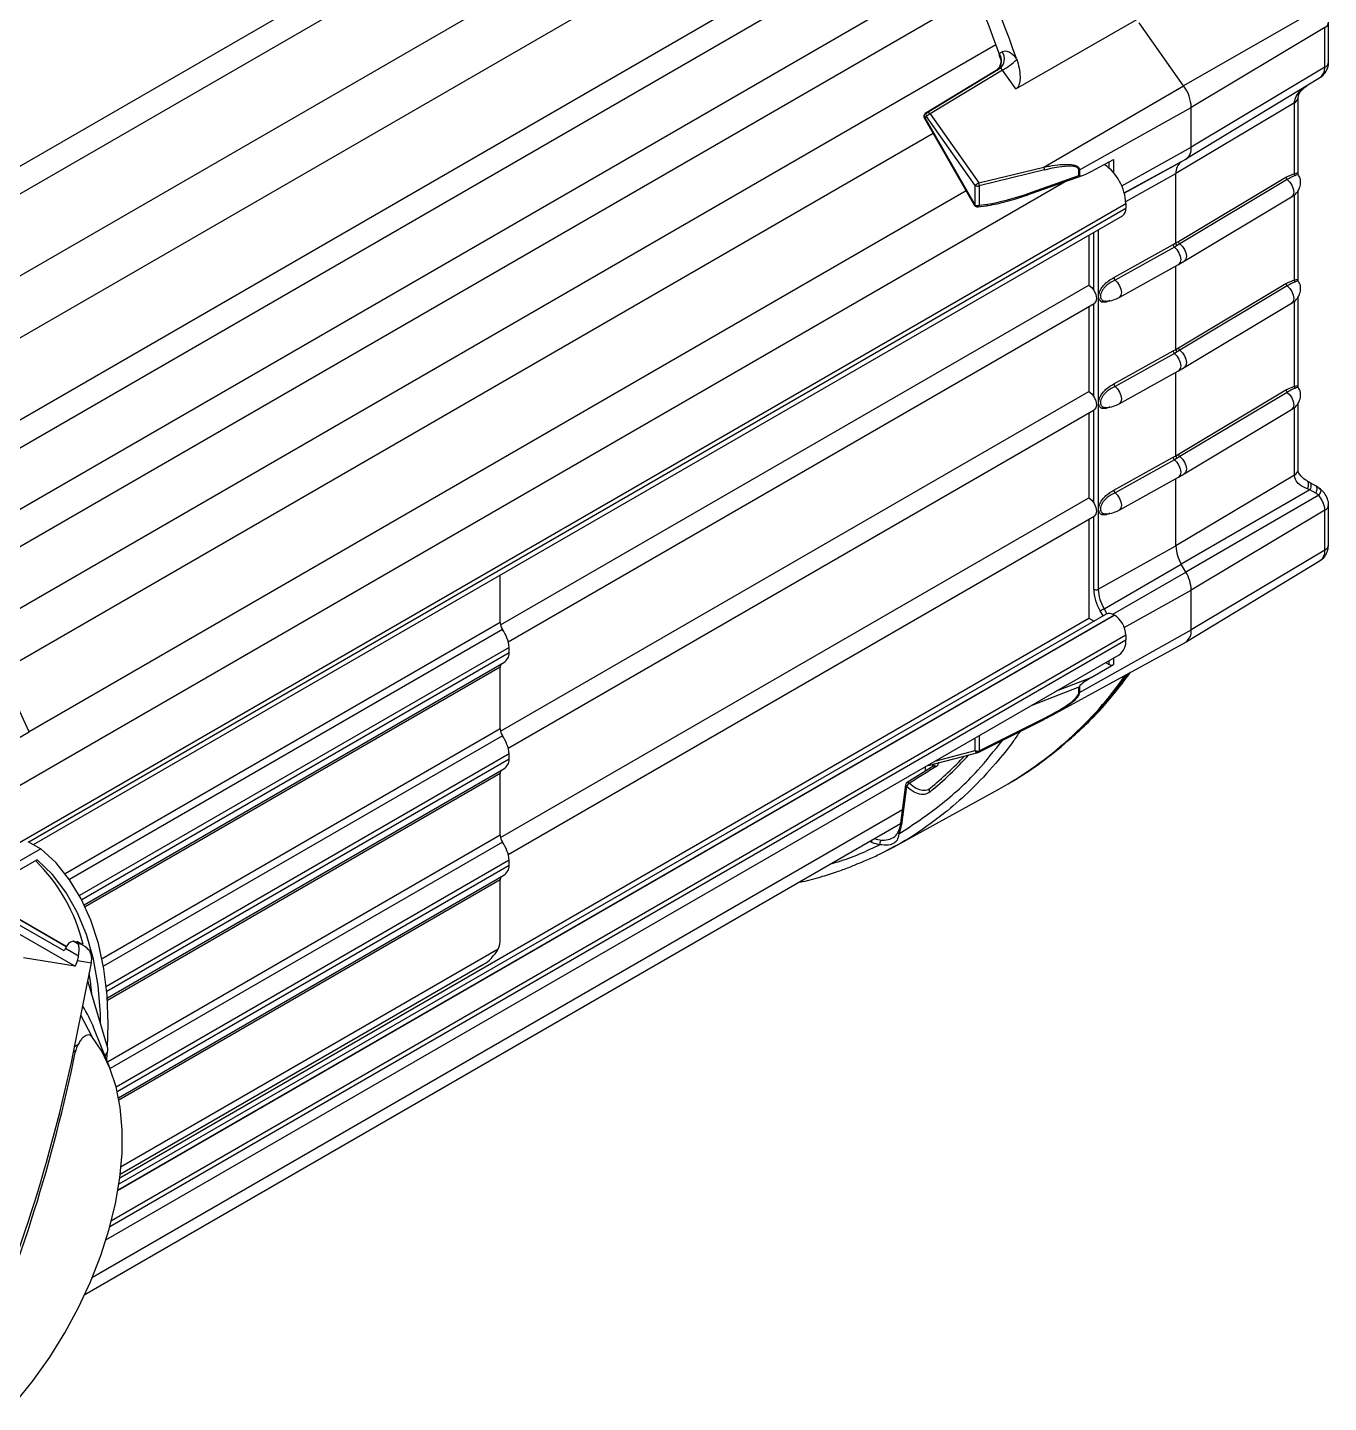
# Model space of a CAD drawing. Extents: x 7 to 135, y 1 to 99.
# Drawn here: x 29.22 to 35.22, y 14.6 to 20.94 of the extents above; entities that cross this region are included whole.
import ezdxf

# ---------------------------------------------------------------- set-up
doc = ezdxf.new("R2010")
doc.units = 0
doc.header["$MEASUREMENT"] = 0
doc.layers.add('OBJECT', color=7, linetype='CONTINUOUS')

msp = doc.modelspace()

# ---------------------------------------------------------------- linework, layer by layer
at = {"layer": 'OBJECT'}
for p, q in [((22.6101, 16.502), (32.8256, 22.3993)), ((22.6101, 16.3738), (32.6402, 22.164)), ((22.7061, 16.0518), (32.8638, 21.9157)), ((22.7894, 15.8141), (32.9877, 21.7014)), ((22.6101, 15.2048), (33.3873, 21.4263)), ((22.6101, 15.333), (33.1163, 21.3981)), ((22.6101, 14.9216), (33.4868, 21.2006)), ((28.7786, 18.3107), (33.5738, 21.0789)), ((35.1712, 21.0246), (34.5511, 20.6694)), ((34.5511, 20.6694), (34.3462, 20.9596)), ((35.2017, 20.9379), (34.5861, 20.5699)), ((35.2017, 20.7546), (35.2017, 20.9379)), ((35.2185, 20.7787), (35.2185, 20.962)), ((28.9779, 18.1415), (33.6861, 20.8595)), ((33.7012, 20.8165), (33.7013, 20.8176)), ((33.7013, 20.8176), (33.7154, 20.8252)), ((33.7049, 20.7989), (33.7051, 20.7985)), ((33.7056, 20.7976), (33.7051, 20.7985)), ((33.7051, 20.7985), (33.7086, 20.7855)), ((33.7811, 20.7945), (33.7825, 20.7905)), ((33.6871, 20.7402), (33.3605, 20.5419)), ((33.6872, 20.7402), (33.3608, 20.5421)), ((33.3691, 20.5465), (33.7032, 20.7488)), ((33.7168, 20.7421), (33.3827, 20.5398)), ((33.6891, 20.7412), (33.6872, 20.7402)), ((33.7032, 20.7488), (33.6891, 20.7412)), ((33.7784, 20.6549), (33.7168, 20.7421)), ((35.2017, 20.7546), (34.5861, 20.3866)), ((33.9074, 20.2949), (34.5511, 20.6694)), ((35.1738, 20.7029), (34.5612, 20.3317)), ((35.0615, 20.5911), (34.5154, 20.2646)), ((35.0615, 20.2661), (35.0615, 20.5911)), ((35.0783, 20.2654), (35.0783, 20.6151)), ((33.366, 20.5275), (33.3577, 20.523)), ((33.3605, 20.5419), (33.3608, 20.5421)), ((33.3608, 20.5421), (33.3691, 20.5465)), ((33.5904, 20.2097), (33.366, 20.5275)), ((33.3827, 20.5398), (33.607, 20.2221)), ((34.0706, 20.2826), (34.5861, 20.5699)), ((34.5861, 20.3866), (34.5861, 20.5699)), ((33.3553, 20.5216), (33.588, 20.1186)), ((33.3577, 20.523), (33.5904, 20.12)), ((29.1029, 17.9721), (33.3963, 20.4506)), ((34.2659, 20.2081), (34.5861, 20.3866)), ((33.607, 20.2221), (33.9074, 20.2949)), ((33.9094, 20.2815), (33.6091, 20.2086)), ((34.0683, 20.2565), (34.0683, 20.2815)), ((34.0706, 20.2826), (34.0706, 20.2551)), ((34.1247, 20.2744), (34.2283, 20.3301)), ((34.2073, 20.2903), (34.2073, 20.3188)), ((34.2283, 20.3301), (34.2283, 20.2684)), ((34.2776, 20.1759), (34.5612, 20.3317)), ((34.2777, 20.1754), (34.5402, 20.3195)), ((34.5402, 20.3195), (34.5612, 20.3317)), ((28.8465, 17.2503), (34.0049, 20.2282)), ((33.5904, 20.12), (33.5904, 20.2097)), ((33.6091, 20.2086), (33.6091, 20.1189)), ((33.8482, 20.1726), (34.0896, 20.2583)), ((33.8513, 20.1794), (34.0683, 20.2565)), ((34.2845, 20.1359), (34.5154, 20.2646)), ((34.5154, 19.9452), (34.5154, 20.2646)), ((34.5275, 19.9525), (35.0226, 20.2484)), ((35.0286, 20.2371), (34.5335, 19.9411)), ((35.0226, 20.2484), (35.0615, 20.2661)), ((29.231, 17.6945), (33.5485, 20.187)), ((34.5532, 19.8612), (35.0483, 20.1572)), ((35.0615, 19.7762), (35.0615, 20.1673)), ((35.0783, 19.7755), (35.0783, 20.1878)), ((29.0866, 17.1269), (34.2847, 20.1277)), ((29.2289, 17.1867), (34.2847, 20.1053)), ((33.5904, 20.12), (33.588, 20.1186)), ((33.6031, 20.1113), (33.6408, 20.1167)), ((33.6091, 20.1189), (33.6468, 20.1242)), ((34.2847, 20.1277), (34.2847, 20.1053)), ((29.2508, 17.174), (34.2692, 20.071)), ((34.1144, 19.9816), (34.1144, 19.7513)), ((34.1366, 19.7294), (34.1366, 19.9945)), ((34.1576, 20.0066), (34.1576, 18.3499)), ((34.2297, 19.786), (34.5028, 19.9382)), ((34.5086, 19.9267), (34.2355, 19.7744)), ((34.5028, 19.9382), (34.5154, 19.9452)), ((34.5213, 19.9338), (34.5086, 19.9267)), ((34.5154, 19.9452), (34.5275, 19.9525)), ((34.5335, 19.9411), (34.5213, 19.9338)), ((34.254, 19.694), (34.5272, 19.8462)), ((34.5154, 19.4553), (34.5154, 19.8397)), ((34.5272, 19.8462), (34.5532, 19.8612)), ((35.0226, 19.7585), (35.0615, 19.7762)), ((31.4031, 18.1861), (34.1144, 19.7513)), ((34.5275, 19.4625), (35.0226, 19.7585)), ((35.0286, 19.7471), (34.5335, 19.4512)), ((31.4386, 18.108), (34.1394, 19.6672)), ((34.1144, 19.6527), (34.1144, 19.2614)), ((34.1366, 19.2395), (34.1366, 19.6656)), ((34.5532, 19.3713), (35.0483, 19.6673)), ((35.0615, 19.2862), (35.0615, 19.6774)), ((35.0783, 19.2855), (35.0783, 19.6979)), ((34.2297, 19.296), (34.5028, 19.4483)), ((34.5028, 19.4483), (34.5154, 19.4553)), ((34.5154, 19.4553), (34.5275, 19.4625)), ((34.5335, 19.4512), (34.5213, 19.4438)), ((34.5086, 19.4368), (34.2355, 19.2845)), ((34.5213, 19.4438), (34.5086, 19.4368)), ((34.254, 19.2041), (34.5272, 19.3563)), ((34.5154, 18.9654), (34.5154, 19.3497)), ((34.5272, 19.3563), (34.5532, 19.3713)), ((31.4031, 17.6962), (34.1144, 19.2614)), ((34.5275, 18.9726), (35.0226, 19.2686)), ((35.0286, 19.2572), (34.5335, 18.9612)), ((35.0226, 19.2686), (35.0615, 19.2862)), ((35.0783, 18.8999), (35.0783, 19.2079)), ((31.4386, 17.6181), (34.1394, 19.1772)), ((34.1144, 19.1628), (34.1144, 18.7714)), ((34.1366, 18.7496), (34.1366, 19.1756)), ((34.5532, 18.8814), (35.0483, 19.1774)), ((35.0615, 18.8758), (35.0615, 19.1874)), ((34.2297, 18.8061), (34.5028, 18.9584)), ((34.5086, 18.9469), (34.2355, 18.7946)), ((34.5028, 18.9584), (34.5154, 18.9654)), ((34.5213, 18.9539), (34.5086, 18.9469)), ((34.5154, 18.9654), (34.5275, 18.9726)), ((34.5335, 18.9612), (34.5213, 18.9539)), ((34.5272, 18.8664), (34.5532, 18.8814)), ((34.254, 18.7141), (34.5272, 18.8664)), ((35.0615, 18.8758), (34.5154, 18.5494)), ((34.5154, 18.5494), (34.5154, 18.8598)), ((35.1326, 18.8423), (35.1595, 18.8268)), ((31.4031, 17.2063), (34.1144, 18.7714)), ((35.1333, 18.8081), (34.5402, 18.4657)), ((35.1738, 18.783), (34.5612, 18.4294)), ((35.1333, 18.8081), (35.1213, 18.8125)), ((35.1602, 18.7926), (35.1333, 18.8081)), ((31.4386, 17.1282), (34.1394, 18.6873)), ((35.2017, 18.7137), (34.5861, 18.3457)), ((35.2017, 18.5304), (35.2017, 18.7137)), ((35.2185, 18.5545), (35.2185, 18.7378)), ((34.1144, 18.6729), (34.1144, 18.217)), ((34.1366, 18.35), (34.1366, 18.6857)), ((34.1576, 18.3499), (34.5154, 18.5494)), ((35.2017, 18.5304), (34.5861, 18.1624)), ((34.1843, 18.2603), (34.5402, 18.4657)), ((34.5612, 18.4294), (34.5402, 18.4657)), ((34.562, 18.1079), (35.1807, 18.4829)), ((31.4019, 18.1965), (31.4019, 18.4157)), ((34.2242, 18.2348), (34.5612, 18.4294)), ((34.2776, 18.1738), (34.5861, 18.3457)), ((34.5861, 18.1624), (34.5861, 18.3457)), ((34.1796, 18.227), (34.1664, 18.2499)), ((34.1843, 18.2603), (34.1977, 18.237)), ((31.4019, 18.1965), (29.3974, 17.0394)), ((29.6399, 15.5802), (34.2317, 18.231)), ((34.2311, 18.2313), (29.64, 15.581)), ((34.1936, 18.235), (29.6445, 15.6089)), ((29.6487, 15.639), (34.1144, 18.217)), ((34.1144, 18.217), (34.1384, 18.2032)), ((34.2311, 18.2313), (34.2317, 18.231)), ((31.4123, 18.1651), (29.4168, 17.0131)), ((29.6028, 15.414), (34.2847, 18.1168)), ((34.2847, 18.1391), (29.6099, 15.4404)), ((34.0706, 17.875), (34.5861, 18.1624)), ((34.2847, 18.1391), (34.2847, 18.1168)), ((31.4436, 18.0822), (29.4632, 16.939)), ((31.4436, 18.0567), (29.4736, 16.9195)), ((31.4436, 18.0567), (31.4436, 18.0822)), ((33.9458, 17.7695), (34.5605, 18.107)), ((29.4851, 16.8966), (31.4189, 18.013)), ((31.4019, 17.9906), (29.4898, 16.8867)), ((29.585, 15.3529), (34.2536, 18.0481)), ((31.4019, 17.7066), (31.4019, 17.9906)), ((34.1247, 17.9436), (34.2283, 18.0034)), ((34.1916, 18.0123), (34.2073, 18.0033)), ((34.2073, 18.0033), (34.2073, 18.0213)), ((34.2283, 18.0335), (34.2283, 18.0034)), ((29.2315, 17.6935), (29.1034, 17.9711)), ((33.9655, 17.8817), (34.1247, 17.9436)), ((34.0683, 17.899), (33.8513, 17.8148)), ((34.0683, 17.874), (34.0683, 17.899)), ((34.0706, 17.9025), (34.0706, 17.875)), ((33.8513, 17.8158), (33.8513, 17.8148)), ((33.6077, 17.5995), (33.908, 17.7498)), ((33.6091, 17.6056), (33.9094, 17.7559)), ((29.1252, 17.6322), (29.2315, 17.6935)), ((31.4019, 17.7066), (29.5672, 16.6474)), ((31.4123, 17.6752), (29.5736, 16.6137)), ((33.6091, 17.676), (33.6091, 17.6056)), ((33.5904, 17.6068), (33.5904, 17.6652)), ((31.4436, 17.5923), (29.5868, 16.5204)), ((31.4436, 17.5668), (29.5892, 16.4963)), ((31.4436, 17.5668), (31.4436, 17.5923)), ((33.3804, 17.5397), (33.6048, 17.5984)), ((33.4052, 17.5583), (33.5904, 17.6068)), ((29.5915, 16.4681), (31.4189, 17.523)), ((31.4019, 17.5007), (29.5924, 16.456)), ((31.4019, 17.2166), (31.4019, 17.5007)), ((33.4, 17.5365), (33.2768, 17.4592)), ((33.3599, 17.5322), (33.3599, 17.5113)), ((33.3957, 17.5338), (33.397, 17.544)), ((33.214, 17.1625), (33.6995, 17.429)), ((33.27, 17.449), (33.2469, 17.2725)), ((33.2743, 17.4409), (33.2512, 17.2644)), ((33.2766, 17.4595), (33.2769, 17.4597)), ((33.7614, 17.4648), (33.7764, 17.4739)), ((29.5225, 15.1806), (33.2551, 17.3354)), ((29.4877, 15.1014), (33.2467, 17.2713)), ((29.2254, 17.1887), (29.2845, 17.1545)), ((31.4019, 17.2166), (29.5921, 16.1719)), ((31.4123, 17.1853), (29.6044, 16.1416)), ((33.1131, 17.1847), (33.1035, 17.1887)), ((29.2679, 17.1041), (29.1459, 17.0337)), ((29.2845, 17.1545), (29.1612, 17.0833)), ((33.2137, 17.163), (33.1795, 17.1457)), ((31.4436, 17.1024), (29.6318, 16.0564)), ((31.4436, 17.0768), (29.6372, 16.0341)), ((31.4436, 17.0768), (31.4436, 17.1024)), ((29.6428, 16.0078), (31.4189, 17.0331)), ((31.4019, 17.0107), (29.6449, 15.9964)), ((31.4019, 16.7389), (31.4019, 17.0107)), ((29.4023, 16.7042), (29.1276, 16.8629)), ((29.0752, 16.825), (29.4424, 16.613)), ((29.3931, 16.6836), (29.13, 16.8355)), ((29.1926, 16.8251), (29.4022, 16.7041)), ((29.453, 16.7179), (29.4336, 16.7292)), ((29.4336, 16.7292), (29.4524, 16.726)), ((29.4524, 16.726), (29.4718, 16.7148)), ((29.4534, 16.7255), (29.4524, 16.726)), ((29.4772, 16.7117), (29.4534, 16.7255)), ((29.3986, 16.6967), (29.3931, 16.6836)), ((29.3986, 16.6967), (29.4591, 16.6617)), ((29.453, 16.7179), (29.4718, 16.7148)), ((31.3924, 16.6926), (29.6544, 15.6893)), ((29.4424, 16.613), (29.2046, 16.6527)), ((29.4534, 16.639), (29.4424, 16.613)), ((29.4451, 16.2631), (29.5177, 16.6283)), ((29.4534, 16.639), (29.5177, 16.6283)), ((31.324, 16.6206), (29.6507, 15.6546)), ((29.5936, 16.2364), (29.5014, 16.5465)), ((29.4695, 16.3858), (29.5196, 16.2895)), ((29.6026, 16.146), (29.5293, 16.328)), ((29.4434, 16.2161), (29.4373, 16.2281)), ((29.5808, 16.2001), (29.5885, 16.2126))]:
    msp.add_line(p, q, dxfattribs=at)
at = {"layer": 'OBJECT', "flags": 128}
for points in [[(33.7784, 20.6549), (33.8206, 20.6792), (33.9683, 20.7641), (34.3354, 20.975)], [(33.7061, 20.7965), (33.7084, 20.7903), (33.7084, 20.7901)], [(33.3691, 20.5465), (33.3705, 20.547), (33.3721, 20.5471), (33.3738, 20.5468), (33.3756, 20.5461), (33.3775, 20.545), (33.3793, 20.5435), (33.3811, 20.5418), (33.3827, 20.5398)], [(33.3577, 20.523), (33.3564, 20.5223), (33.3556, 20.5218), (33.3553, 20.5216), (33.3553, 20.5216)], [(35.0286, 20.2371), (35.0404, 20.2257), (35.0501, 20.2112), (35.0564, 20.1953), (35.0586, 20.1801), (35.0564, 20.1673), (35.0501, 20.1585), (35.0483, 20.1572)], [(33.8513, 20.1794), (33.8511, 20.1772), (33.8506, 20.1753), (33.8498, 20.1738), (33.8488, 20.1729), (33.8482, 20.1726)], [(34.5086, 19.9267), (34.52, 19.9151), (34.5294, 19.9004), (34.5354, 19.8844), (34.5376, 19.8692), (34.5354, 19.8564), (34.5294, 19.8477), (34.5272, 19.8462)], [(34.5335, 19.9411), (34.5453, 19.9297), (34.555, 19.9152), (34.5613, 19.8994), (34.5635, 19.8841), (34.5613, 19.8713), (34.555, 19.8625), (34.5532, 19.8612)], [(34.2355, 19.7744), (34.2469, 19.7628), (34.2562, 19.7481), (34.2623, 19.7322), (34.2644, 19.7169), (34.2623, 19.7041), (34.2562, 19.6954), (34.254, 19.694)], [(34.1144, 19.7513), (34.1279, 19.7404), (34.1394, 19.7249), (34.1471, 19.7072), (34.1497, 19.6901), (34.1471, 19.676), (34.1394, 19.6672), (34.1394, 19.6672)], [(35.0286, 19.7471), (35.0404, 19.7357), (35.0501, 19.7213), (35.0564, 19.7054), (35.0586, 19.6902), (35.0564, 19.6774), (35.0501, 19.6685), (35.0483, 19.6673)], [(34.5335, 19.4512), (34.5453, 19.4398), (34.555, 19.4253), (34.5613, 19.4094), (34.5635, 19.3942), (34.5613, 19.3814), (34.555, 19.3726), (34.5532, 19.3713)], [(34.5086, 19.4368), (34.52, 19.4252), (34.5294, 19.4105), (34.5354, 19.3945), (34.5376, 19.3792), (34.5354, 19.3665), (34.5294, 19.3578), (34.5272, 19.3563)], [(34.1144, 19.2614), (34.1279, 19.2505), (34.1394, 19.235), (34.1471, 19.2173), (34.1497, 19.2001), (34.1471, 19.1861), (34.1394, 19.1772), (34.1394, 19.1772)], [(34.2355, 19.2845), (34.2469, 19.2729), (34.2562, 19.2582), (34.2623, 19.2423), (34.2644, 19.227), (34.2623, 19.2142), (34.2562, 19.2055), (34.254, 19.204)], [(35.0286, 19.2572), (35.0404, 19.2458), (35.0501, 19.2313), (35.0564, 19.2155), (35.0586, 19.2002), (35.0564, 19.1874), (35.0501, 19.1786), (35.0483, 19.1774)], [(34.5086, 18.9469), (34.52, 18.9352), (34.5294, 18.9206), (34.5354, 18.9046), (34.5376, 18.8893), (34.5354, 18.8765), (34.5294, 18.8679), (34.5272, 18.8664)], [(34.5335, 18.9612), (34.5453, 18.9498), (34.555, 18.9354), (34.5613, 18.9195), (34.5635, 18.9043), (34.5613, 18.8915), (34.555, 18.8826), (34.5532, 18.8814)], [(35.1185, 18.8505), (35.121, 18.8484), (35.123, 18.8454), (35.1244, 18.8415), (35.1251, 18.8369), (35.1251, 18.8316), (35.1245, 18.8257), (35.1232, 18.8193), (35.1213, 18.8125)], [(35.1326, 18.8423), (35.1346, 18.8406), (35.1362, 18.838), (35.1371, 18.8346), (35.1375, 18.8305), (35.1373, 18.8257), (35.1366, 18.8203), (35.1352, 18.8144), (35.1333, 18.8081)], [(35.1595, 18.8268), (35.1615, 18.8251), (35.163, 18.8225), (35.164, 18.8191), (35.1644, 18.815), (35.1642, 18.8102), (35.1634, 18.8048), (35.1621, 18.7989), (35.1602, 18.7926)], [(34.1144, 18.7714), (34.1279, 18.7605), (34.1394, 18.7451), (34.1471, 18.7274), (34.1497, 18.7102), (34.1471, 18.6961), (34.1394, 18.6873), (34.1394, 18.6873)], [(34.2355, 18.7946), (34.2469, 18.783), (34.2562, 18.7683), (34.2623, 18.7523), (34.2644, 18.737), (34.2623, 18.7243), (34.2562, 18.7156), (34.254, 18.7141)], [(35.1791, 18.8118), (35.1814, 18.8113), (35.1828, 18.8098), (35.1834, 18.8073), (35.1831, 18.8039), (35.182, 18.7996), (35.18, 18.7947), (35.1773, 18.7891), (35.1738, 18.783)], [(34.1664, 18.2499), (34.168, 18.2509), (34.17, 18.252), (34.1722, 18.2533), (34.1747, 18.2547), (34.1772, 18.2562), (34.1797, 18.2576), (34.1821, 18.259), (34.1843, 18.2603)], [(33.9094, 17.7559), (33.9096, 17.7546), (33.9096, 17.7534), (33.9095, 17.7524), (33.9093, 17.7515), (33.909, 17.7507), (33.9085, 17.7502), (33.908, 17.7498)], [(33.6091, 17.6056), (33.6092, 17.6043), (33.6092, 17.6031), (33.6091, 17.602), (33.6089, 17.6011), (33.6086, 17.6004), (33.6082, 17.5998), (33.6077, 17.5995)], [(33.4, 17.5365), (33.4003, 17.5367), (33.4022, 17.5373), (33.4043, 17.5372), (33.4066, 17.5365), (33.409, 17.5351), (33.4113, 17.5333)], [(33.2769, 17.4597), (33.2771, 17.4598), (33.2789, 17.4604), (33.2809, 17.4604), (33.2832, 17.4597), (33.2855, 17.4584), (33.2878, 17.4566)], [(29.5603, 16.3484), (29.5591, 16.3942), (29.5483, 16.524), (29.5268, 16.6459), (29.4948, 16.7589), (29.4525, 16.862), (29.4002, 16.9544), (29.3385, 17.0354), (29.2679, 17.1041)], [(29.5927, 16.2396), (29.5958, 16.3471), (29.5908, 16.478), (29.5756, 16.6021), (29.5505, 16.7184), (29.5156, 16.8261), (29.4712, 16.9242), (29.4175, 17.0121), (29.3552, 17.0891), (29.2845, 17.1545)], [(29.5192, 16.4869), (29.513, 16.5444), (29.508, 16.5795)], [(29.1687, 14.6035), (29.2499, 14.7043), (29.3258, 14.8116), (29.3955, 14.924), (29.4584, 15.0405), (29.5137, 15.1598), (29.5608, 15.2804), (29.5993, 15.4013), (29.6287, 15.521), (29.6486, 15.6382), (29.6589, 15.7517), (29.6595, 15.8602), (29.6503, 15.9625), (29.6315, 16.0576), (29.6032, 16.1444), (29.5658, 16.222), (29.5196, 16.2895)], [(29.5884, 16.1811), (29.5908, 16.2103), (29.5913, 16.2179)]]:
    msp.add_lwpolyline(points, dxfattribs=at)
at = {"layer": 'OBJECT'}
for centre, radius, start, end in [((28.0532, 18.7827), 6.0035, 19.81253, 26.66853), ((27.9535, 18.7239), 6.1846, 19.56102, 26.77542), ((35.189, 20.9648), 0.0297, 295.38969, 354.62481), ((33.6549, 20.7859), 0.0562, 307.49171, 34.31569), ((33.669, 20.7935), 0.0562, 307.49205, 34.31544), ((33.719, 20.8039), 0.015, 199.54971, 205.11216), ((33.5255, 21.0707), 0.3802, 300.20909, 312.53185), ((35.189, 20.7814), 0.0297, 295.38586, 354.6414), ((34.4057, 20.5624), 0.1806, 2.40042, 36.3493), ((35.0488, 20.6179), 0.0297, 295.37154, 354.81735), ((33.3683, 20.5291), 0.015, 121.25906, 210), ((33.3693, 20.5309), 0.0141, 127.48923, 214.31371), ((33.3776, 20.5354), 0.0141, 127.49009, 214.31341), ((33.4295, 20.459), 0.0934, 120.13176, 132.8733), ((34.526, 20.3807), 0.0604, 305.69791, 5.62047), ((33.8826, 20.2842), 0.0269, 354.06458, 23.39039), ((34.0625, 20.2971), 0.0166, 290.20829, 298.94332), ((34.0544, 20.1176), 0.2305, 2.51441, 55.31217), ((34.5755, 20.2705), 0.0604, 125.69791, 185.62047), ((33.6539, 20.1413), 0.0934, 120.13086, 132.87313), ((33.601, 20.2307), 0.0235, 242.93455, 289.98702), ((33.5822, 20.2114), 0.027, 354.07855, 23.37641), ((35.038, 20.2493), 0.0154, 183.02031, 232.48316), ((35.074, 20.2631), 0.0128, 166.46902, 217.63299), ((33.601, 20.1261), 0.015, 210, 278.10831), ((33.601, 20.1409), 0.0235, 242.93455, 289.98702), ((33.6008, 20.1193), 0.00832, 286.08715, 357.06978), ((33.6385, 20.1247), 0.00831, 286.06869, 357.09659), ((34.249, 20.1008), 0.036, 304.05783, 7.25433), ((34.5187, 19.939), 0.0159, 182.78277, 230.60933), ((34.5429, 19.9533), 0.0154, 182.99098, 232.51249), ((34.2456, 19.7867), 0.0159, 182.81209, 230.59703), ((35.074, 19.7732), 0.0128, 166.46897, 217.63317), ((35.038, 19.7593), 0.0154, 183.02076, 232.48222), ((34.5187, 19.4491), 0.0159, 182.78321, 230.60841), ((34.5429, 19.4633), 0.0154, 182.99143, 232.51154), ((34.2456, 19.2968), 0.0159, 182.81253, 230.59611), ((35.038, 19.2694), 0.0154, 183.02047, 232.4825), ((35.074, 19.2832), 0.0128, 166.46897, 217.63317), ((34.5187, 18.9591), 0.0159, 182.78293, 230.60869), ((34.5429, 18.9734), 0.0154, 182.99114, 232.51183), ((35.0488, 18.9027), 0.0297, 295.3855, 354.64176), ((34.2456, 18.8069), 0.0159, 182.81225, 230.59638), ((35.189, 18.7405), 0.0297, 295.36155, 354.95806), ((34.6884, 18.5553), 0.1731, 181.95643, 211.14383), ((35.1479, 18.5258), 0.054, 307.38697, 4.86932), ((35.189, 18.5572), 0.0297, 295.38586, 354.6414), ((34.4131, 18.3398), 0.1731, 1.95643, 31.14383), ((34.3438, 18.3571), 0.2073, 181.95645, 211.14377), ((34.1472, 18.3706), 0.0231, 242.65706, 296.76806), ((34.3432, 18.3563), 0.1857, 181.95658, 211.14362), ((31.4612, 18.1988), 0.0594, 182.25682, 214.56574), ((34.2091, 18.2007), 0.0377, 54.38255, 114.30709), ((34.1696, 18.1339), 0.1153, 2.60552, 57.3945), ((31.254, 18.0581), 0.1911, 7.26089, 34.07122), ((34.2109, 18.1088), 0.0743, 305.16382, 6.14838), ((34.5251, 18.157), 0.0613, 305.33095, 5.03053), ((31.3868, 18.0599), 0.0569, 304.40527, 356.74987), ((31.4248, 17.9919), 0.023, 142.99947, 183.34322), ((32.8383, 18.9741), 1.7689, 299.13419, 324.83591), ((32.7894, 19.0387), 1.8531, 312.19999, 324.51794), ((34.0625, 17.8895), 0.0166, 290.20829, 298.94332), ((31.4612, 17.7089), 0.0594, 182.25682, 214.56574), ((31.254, 17.5681), 0.1911, 7.26087, 34.07121), ((32.8982, 18.9216), 1.6933, 301.24268, 312.13448), ((31.3868, 17.57), 0.0569, 304.40512, 356.75002), ((32.2841, 18.7496), 1.7272, 309.41851, 317.69318), ((32.295, 18.7583), 1.7142, 309.40602, 316.66033), ((33.601, 17.6277), 0.0235, 242.93455, 289.98702), ((33.6027, 17.6114), 0.0132, 200.75411, 278.81523), ((33.601, 17.6129), 0.015, 284.66524, 296.59214), ((31.4248, 17.502), 0.023, 143.00052, 183.3423), ((33.3766, 17.5542), 0.015, 255.56827, 284.66524), ((33.3779, 17.5498), 0.0104, 247.01616, 284.08627), ((33.2849, 17.447), 0.015, 122.25777, 172.54225), ((33.2787, 17.4484), 0.00877, 176.49115, 239.24157), ((33.3054, 17.4277), 0.0338, 121.32597, 157.10247), ((33.1146, 17.2806), 0.1375, 335.10787, 353.21196), ((33.2556, 17.2719), 0.00877, 176.49015, 239.24257), ((31.4612, 17.219), 0.0594, 182.25678, 214.56581), ((31.254, 17.0782), 0.1911, 7.26088, 34.07119), ((33.1336, 17.1865), 0.0206, 154.4741, 185.074), ((33.1679, 17.3128), 0.1393, 246.87139, 263.76857), ((33.1728, 17.3213), 0.1281, 248.76023, 263.83726), ((28.6904, 16.521), 0.8124, 13.68012, 45.43447), ((31.3868, 17.0801), 0.0569, 304.40518, 356.74996), ((31.4248, 17.0121), 0.023, 143.00054, 183.34227), ((29.4459, 16.6807), 0.05, 104.32183, 161.41862), ((31.2717, 16.7415), 0.1302, 337.98185, 358.88957), ((28.9145, 16.0818), 0.6622, 21.81908, 31.66716), ((22.0909, 17.7608), 7.5051, 336.91389, 348.48943), ((29.575, 16.04), 0.2431, 119.39491, 123.46293), ((29.5626, 16.2306), 0.0316, 325.27335, 10.58612), ((22.0538, 17.7368), 7.5445, 336.91866, 348.37107)]:
    msp.add_arc(centre, radius, start, end, dxfattribs=at)
for centre, major_axis, ratio, start_param, end_param in [((33.7523, 20.7598), (-0.0375, 0.065), 0.577361, 4.922681, 6.265942), ((33.7098, 20.7353), (-0.0063, 0.0137), 0.622499, 4.929372, 6.32538), ((33.7285, 20.1552), (0.339, 0.1308), 0.179334, 6.214109, 7.223402), ((34.1249, 20.2867), (0.0552, 0.0309), 0.169905, 3.242815, 4.613914), ((34.0602, 20.2637), (0.015, -0.0106), 0.085535, 5.344658, 5.540658), ((33.8761, 20.2515), (0.307, 0.1184), 0.179334, 3.802475, 4.562697), ((35.135, 18.841), (0.1925, -0.1111), 0.00007, 4.626619, 4.700086), ((35.1302, 18.7052), (-0.0156, 0.1317), 0.703403, 5.568577, 5.799147), ((35.1609, 18.7229), (-0.0417, 0.0739), 0.57008, 5.285461, 5.516031), ((34.2179, 18.0096), (0.015, 0.0002), 0.587275, 3.917956, 5.471299), ((34.1249, 17.9314), (0.0551, 0.033), 0.164401, 1.476461, 2.84756), ((33.7285, 17.7477), (0.339, 0.1308), 0.179334, 5.204817, 6.214109), ((34.0602, 17.9063), (0.012, 0.0176), 0.508277, 4.645632, 4.841632), ((29.4092, 16.6645), (0.0103, 0.0616), 0.798042, 4.42205, 4.799561), ((29.4735, 16.6538), (-0.0133, 0.0634), 0.690031, 4.159462, 4.764677), ((31.3383, 16.694), (0.0627, 0.079), 0.45218, 3.993815, 5.041012)]:
    msp.add_ellipse(centre, major_axis=major_axis, ratio=ratio, start_param=start_param, end_param=end_param, dxfattribs=at)
for points, knots in [([(33.7012, 20.8165), (33.7043, 20.8094), (33.7104, 20.7952), (33.71, 20.7726), (33.7025, 20.7525), (33.6923, 20.7443), (33.6872, 20.7402)], [0, 0, 0, 0, 0.25, 0.499995, 0.749999, 1, 1, 1, 1]), ([(33.7086, 20.7855), (33.7088, 20.7848), (33.7104, 20.7793), (33.7086, 20.7679), (33.703, 20.7529), (33.6952, 20.7447), (33.6914, 20.7406)], [0, 0, 0, 0, 0.0401906, 0.3601206, 0.6800787, 1, 1, 1, 1]), ([(33.7051, 20.7985), (33.7042, 20.8012), (33.7022, 20.8073), (33.7016, 20.8132), (33.7012, 20.8165)], [0, 0, 0, 0, 0.42829, 1, 1, 1, 1]), ([(33.7825, 20.7905), (33.7898, 20.7642), (33.7996, 20.7286), (33.7963, 20.686), (33.7907, 20.6689), (33.7849, 20.6596), (33.7803, 20.6563), (33.7784, 20.6549)], [0, 0, 0, 0, 0.565587, 0.765417, 0.861428, 0.943083, 1, 1, 1, 1]), ([(35.174, 20.7047), (35.1808, 20.7088), (35.1964, 20.7183), (35.2118, 20.7427), (35.2192, 20.7647), (35.2181, 20.7768), (35.2179, 20.7787)], [0, 0, 0, 0, 0.263292, 0.600538, 0.93759, 1, 1, 1, 1]), ([(35.1738, 20.7029), (35.179, 20.7068), (35.1896, 20.7146), (35.1997, 20.7326), (35.201, 20.7473), (35.2017, 20.7546)], [0, 0, 0, 0, 0.327548, 0.667873, 1, 1, 1, 1]), ([(35.0615, 20.5911), (35.0624, 20.5982), (35.0647, 20.6157), (35.0855, 20.645), (35.1083, 20.6619), (35.1213, 20.6715)], [0, 0, 0, 0, 0.2312353, 0.5618142, 1, 1, 1, 1]), ([(35.0789, 20.6153), (35.0792, 20.6197), (35.0797, 20.6286), (35.0933, 20.6487), (35.109, 20.6632), (35.1202, 20.6705), (35.1219, 20.6715)], [0, 0, 0, 0, 0.295123, 0.592383, 0.938635, 1, 1, 1, 1]), ([(33.9074, 20.2949), (33.9158, 20.2965), (33.9582, 20.3044), (34.0072, 20.3105), (34.0489, 20.3038), (34.0615, 20.2988), (34.0684, 20.2918), (34.0704, 20.2865), (34.0706, 20.2833), (34.0706, 20.2826)], [0, 0, 0, 0, 0.137947, 0.692419, 0.793999, 0.896128, 0.945764, 0.986921, 1, 1, 1, 1]), ([(35.0638, 20.2552), (35.0596, 20.2536), (35.0483, 20.2494), (35.0362, 20.2418), (35.0286, 20.2371)], [0, 0, 0, 0, 0.3762357, 1, 1, 1, 1]), ([(35.0483, 20.1572), (35.0544, 20.1614), (35.0685, 20.1711), (35.0843, 20.1929), (35.0914, 20.2211), (35.0888, 20.2455), (35.081, 20.257), (35.0787, 20.2603)], [0, 0, 0, 0, 0.184007, 0.422877, 0.653667, 0.899287, 1, 1, 1, 1]), ([(35.0615, 20.2661), (35.0655, 20.2665), (35.0739, 20.2675), (35.0782, 20.2681), (35.078, 20.2661), (35.0779, 20.2654)], [0, 0, 0, 0, 0.389562, 0.799348, 1, 1, 1, 1]), ([(35.0789, 20.2599), (35.079, 20.26), (35.0797, 20.2618), (35.08, 20.261), (35.0759, 20.259), (35.0678, 20.2565), (35.0638, 20.2552)], [0, 0, 0, 0, 0.024188, 0.315401, 0.662329, 1, 1, 1, 1]), ([(35.0779, 20.2654), (35.078, 20.2651), (35.0782, 20.2646), (35.0777, 20.2624), (35.0775, 20.2615)], [0, 0, 0, 0, 0.544495, 1, 1, 1, 1]), ([(33.6408, 20.1167), (33.6541, 20.1189), (33.6978, 20.1263), (33.7672, 20.1451), (33.8231, 20.1641), (33.8482, 20.1726)], [0, 0, 0, 0, 0.194574, 0.639053, 1, 1, 1, 1]), ([(34.5213, 19.9338), (34.5211, 19.9339), (34.5202, 19.9346), (34.5186, 19.9363), (34.5168, 19.9392), (34.5156, 19.9423), (34.5155, 19.9442), (34.5154, 19.9452)], [0, 0, 0, 0, 0.0478019, 0.2777873, 0.5185348, 0.7592703, 1, 1, 1, 1]), ([(34.1674, 19.678), (34.1651, 19.6804), (34.1603, 19.6853), (34.1586, 19.6985), (34.1608, 19.7136), (34.167, 19.7291), (34.1777, 19.746), (34.1988, 19.7682), (34.2173, 19.7788), (34.2297, 19.786)], [0, 0, 0, 0, 0.101526, 0.212277, 0.314621, 0.416992, 0.525918, 0.681809, 1, 1, 1, 1]), ([(34.2355, 19.7744), (34.2234, 19.768), (34.2057, 19.7586), (34.1849, 19.7398), (34.175, 19.7256), (34.1694, 19.7126), (34.1672, 19.7), (34.1688, 19.691), (34.1723, 19.6847), (34.1778, 19.6798), (34.1844, 19.6772), (34.1897, 19.6781), (34.1907, 19.6782)], [0, 0, 0, 0, 0.289692, 0.422088, 0.511607, 0.594278, 0.676186, 0.764794, 0.804853, 0.869907, 0.976317, 1, 1, 1, 1]), ([(35.0638, 19.7653), (35.0596, 19.7637), (35.0483, 19.7595), (35.0362, 19.7519), (35.0286, 19.7471)], [0, 0, 0, 0, 0.376236, 1, 1, 1, 1]), ([(35.0483, 19.6673), (35.0544, 19.6715), (35.0685, 19.6812), (35.0843, 19.7029), (35.0914, 19.7311), (35.0888, 19.7556), (35.081, 19.7671), (35.0787, 19.7704)], [0, 0, 0, 0, 0.184007, 0.422877, 0.653667, 0.899287, 1, 1, 1, 1]), ([(35.0615, 19.7762), (35.0655, 19.7766), (35.0739, 19.7776), (35.0782, 19.7781), (35.078, 19.7761), (35.0779, 19.7755)], [0, 0, 0, 0, 0.389562, 0.799347, 1, 1, 1, 1]), ([(35.0789, 19.77), (35.079, 19.7701), (35.0797, 19.7719), (35.08, 19.7711), (35.0759, 19.769), (35.0678, 19.7665), (35.0638, 19.7653)], [0, 0, 0, 0, 0.024188, 0.315401, 0.662329, 1, 1, 1, 1]), ([(35.0779, 19.7755), (35.078, 19.7752), (35.0782, 19.7747), (35.0777, 19.7725), (35.0775, 19.7715)], [0, 0, 0, 0, 0.544489, 1, 1, 1, 1]), ([(34.2114, 19.6808), (34.2068, 19.6784), (34.1962, 19.6729), (34.1817, 19.6714), (34.171, 19.6729), (34.168, 19.6772), (34.1674, 19.678)], [0, 0, 0, 0, 0.2764274, 0.6357743, 0.9351729, 1, 1, 1, 1]), ([(34.1906, 19.6779), (34.191, 19.6779), (34.2039, 19.6773), (34.2267, 19.6814), (34.2458, 19.6902), (34.254, 19.694)], [0, 0, 0, 0, 0.015924, 0.572928, 1, 1, 1, 1]), ([(34.5213, 19.4438), (34.5211, 19.444), (34.5202, 19.4447), (34.5186, 19.4464), (34.5168, 19.4492), (34.5156, 19.4524), (34.5155, 19.4543), (34.5154, 19.4553)], [0, 0, 0, 0, 0.047803, 0.277787, 0.518537, 0.759266, 1, 1, 1, 1]), ([(34.1674, 19.1881), (34.1651, 19.1904), (34.1603, 19.1954), (34.1586, 19.2086), (34.1608, 19.2236), (34.167, 19.2392), (34.1777, 19.2561), (34.1988, 19.2782), (34.2173, 19.2889), (34.2297, 19.296)], [0, 0, 0, 0, 0.101526, 0.212277, 0.314621, 0.416992, 0.525919, 0.681809, 1, 1, 1, 1]), ([(34.2355, 19.2845), (34.2234, 19.2781), (34.2057, 19.2687), (34.1849, 19.2499), (34.175, 19.2357), (34.1694, 19.2227), (34.1672, 19.21), (34.1688, 19.2011), (34.1723, 19.1948), (34.1778, 19.1899), (34.1844, 19.1873), (34.1897, 19.1882), (34.1907, 19.1883)], [0, 0, 0, 0, 0.289692, 0.422088, 0.511607, 0.594278, 0.676187, 0.764795, 0.804853, 0.869907, 0.976317, 1, 1, 1, 1]), ([(35.0638, 19.2754), (35.0596, 19.2738), (35.0483, 19.2696), (35.0362, 19.262), (35.0286, 19.2572)], [0, 0, 0, 0, 0.376236, 1, 1, 1, 1]), ([(35.0483, 19.1774), (35.0544, 19.1816), (35.0685, 19.1913), (35.0843, 19.213), (35.0914, 19.2412), (35.0888, 19.2657), (35.081, 19.2772), (35.0787, 19.2805)], [0, 0, 0, 0, 0.184007, 0.422877, 0.653667, 0.899287, 1, 1, 1, 1]), ([(35.0615, 19.2862), (35.0655, 19.2867), (35.0739, 19.2876), (35.0782, 19.2882), (35.078, 19.2862), (35.0779, 19.2855)], [0, 0, 0, 0, 0.389561, 0.799347, 1, 1, 1, 1]), ([(35.0789, 19.28), (35.079, 19.2802), (35.0797, 19.2819), (35.08, 19.2812), (35.0759, 19.2791), (35.0678, 19.2766), (35.0638, 19.2754)], [0, 0, 0, 0, 0.024188, 0.315401, 0.662329, 1, 1, 1, 1]), ([(35.0779, 19.2855), (35.078, 19.2853), (35.0782, 19.2847), (35.0777, 19.2826), (35.0775, 19.2816)], [0, 0, 0, 0, 0.544489, 1, 1, 1, 1]), ([(34.1906, 19.1879), (34.191, 19.1879), (34.2039, 19.1874), (34.2267, 19.1915), (34.2458, 19.2003), (34.254, 19.2041)], [0, 0, 0, 0, 0.015924, 0.572928, 1, 1, 1, 1]), ([(34.2114, 19.1909), (34.2068, 19.1885), (34.1962, 19.183), (34.1817, 19.1814), (34.171, 19.183), (34.168, 19.1873), (34.1674, 19.1881)], [0, 0, 0, 0, 0.2764276, 0.635775, 0.9351738, 1, 1, 1, 1]), ([(34.5213, 18.9539), (34.5211, 18.954), (34.5202, 18.9548), (34.5186, 18.9565), (34.5168, 18.9593), (34.5156, 18.9625), (34.5155, 18.9644), (34.5154, 18.9654)], [0, 0, 0, 0, 0.0478017, 0.2777863, 0.5185363, 0.7592687, 1, 1, 1, 1]), ([(35.1187, 18.8507), (35.1164, 18.852), (35.1051, 18.8581), (35.0901, 18.8716), (35.0793, 18.8882), (35.079, 18.8963), (35.0788, 18.9)], [0, 0, 0, 0, 0.090915, 0.435674, 0.738584, 1, 1, 1, 1]), ([(35.1213, 18.8125), (35.1083, 18.8182), (35.0855, 18.8283), (35.0647, 18.8521), (35.0624, 18.8689), (35.0615, 18.8758)], [0, 0, 0, 0, 0.438185, 0.768765, 1, 1, 1, 1]), ([(35.2176, 18.7379), (35.2179, 18.7402), (35.2194, 18.7525), (35.2117, 18.7739), (35.1969, 18.798), (35.1828, 18.8099), (35.176, 18.8157)], [0, 0, 0, 0, 0.074349, 0.407087, 0.711004, 1, 1, 1, 1]), ([(34.1674, 18.6981), (34.1651, 18.7005), (34.1603, 18.7054), (34.1586, 18.7187), (34.1608, 18.7337), (34.167, 18.7493), (34.1777, 18.7662), (34.1988, 18.7883), (34.2173, 18.799), (34.2297, 18.8061)], [0, 0, 0, 0, 0.101526, 0.212277, 0.314621, 0.416992, 0.525919, 0.681809, 1, 1, 1, 1]), ([(34.2355, 18.7946), (34.2234, 18.7882), (34.2057, 18.7788), (34.1849, 18.7599), (34.175, 18.7457), (34.1694, 18.7328), (34.1672, 18.7201), (34.1688, 18.7112), (34.1723, 18.7049), (34.1778, 18.7), (34.1844, 18.6973), (34.1897, 18.6982), (34.1907, 18.6984)], [0, 0, 0, 0, 0.289692, 0.422088, 0.511607, 0.594278, 0.676187, 0.764795, 0.804853, 0.869907, 0.976317, 1, 1, 1, 1]), ([(35.2017, 18.7137), (35.2015, 18.7171), (35.201, 18.7304), (35.1936, 18.7548), (35.1803, 18.7737), (35.1738, 18.783)], [0, 0, 0, 0, 0.149911, 0.585098, 1, 1, 1, 1]), ([(34.2114, 18.701), (34.2068, 18.6986), (34.1962, 18.6931), (34.1817, 18.6915), (34.171, 18.6931), (34.168, 18.6974), (34.1674, 18.6981)], [0, 0, 0, 0, 0.276428, 0.635775, 0.935174, 1, 1, 1, 1]), ([(34.1906, 18.698), (34.191, 18.698), (34.2039, 18.6975), (34.2267, 18.7016), (34.2458, 18.7103), (34.254, 18.7141)], [0, 0, 0, 0, 0.015924, 0.572928, 1, 1, 1, 1]), ([(35.1799, 18.4836), (35.182, 18.4845), (35.1928, 18.4892), (35.2061, 18.5063), (35.2169, 18.53), (35.218, 18.5466), (35.2185, 18.5545)], [0, 0, 0, 0, 0.080891, 0.414161, 0.723794, 1, 1, 1, 1]), ([(34.0424, 17.6736), (34.0692, 17.698), (34.1327, 17.7559), (34.2211, 17.8538), (34.2793, 17.9313), (34.3067, 17.9676)], [0, 0, 0, 0, 0.278706, 0.661301, 1, 1, 1, 1]), ([(34.0706, 17.875), (34.0704, 17.8729), (34.0699, 17.8677), (34.0645, 17.8568), (34.0467, 17.8351), (33.9937, 17.7945), (33.9428, 17.7681), (33.9074, 17.7496)], [0, 0, 0, 0, 0.0349079, 0.0846034, 0.1693828, 0.420465, 1, 1, 1, 1]), ([(33.7963, 17.6939), (33.7867, 17.6797), (33.7517, 17.6278), (33.6774, 17.537), (33.5764, 17.4285), (33.4754, 17.3388), (33.3622, 17.2524), (33.2785, 17.1955), (33.2182, 17.1652), (33.2137, 17.163)], [0, 0, 0, 0, 0.061065, 0.224252, 0.433989, 0.616106, 0.736452, 0.980332, 1, 1, 1, 1]), ([(33.2393, 17.2228), (33.3033, 17.2651), (33.4321, 17.3504), (33.5909, 17.4959), (33.6788, 17.6067), (33.716, 17.6537)], [0, 0, 0, 0, 0.362133, 0.729799, 1, 1, 1, 1]), ([(33.4113, 17.5333), (33.4125, 17.5341), (33.4159, 17.5364), (33.4194, 17.5417), (33.4213, 17.5468), (33.4207, 17.5499), (33.4206, 17.5502)], [0, 0, 0, 0, 0.202608, 0.580626, 0.960463, 1, 1, 1, 1]), ([(33.4113, 17.5333), (33.3908, 17.5207), (33.3497, 17.4953), (33.3085, 17.4696), (33.2878, 17.4566)], [0, 0, 0, 0, 0.49702, 1, 1, 1, 1]), ([(33.4016, 17.5386), (33.4016, 17.5386), (33.4016, 17.5378), (33.4015, 17.5379), (33.4005, 17.537), (33.3999, 17.5365)], [0, 0, 0, 0, 0.0339853, 0.5295533, 1, 1, 1, 1]), ([(33.4014, 17.5387), (33.4016, 17.5394), (33.402, 17.5414), (33.4014, 17.5437), (33.401, 17.545)], [0, 0, 0, 0, 0.386861, 1, 1, 1, 1]), ([(33.3809, 17.4153), (33.3772, 17.4128), (33.3661, 17.4051), (33.3419, 17.4026), (33.3082, 17.413), (33.2857, 17.4314), (33.2743, 17.4409)], [0, 0, 0, 0, 0.137711, 0.420537, 0.703343, 1, 1, 1, 1]), ([(33.2878, 17.4566), (33.2981, 17.4482), (33.3181, 17.4317), (33.3484, 17.4223), (33.3696, 17.4251), (33.3802, 17.4312), (33.3831, 17.4338), (33.3831, 17.4338)], [0, 0, 0, 0, 0.296653, 0.579456, 0.862285, 0.999984, 1, 1, 1, 1]), ([(33.3831, 17.4338), (33.3819, 17.4328), (33.3794, 17.4308), (33.3779, 17.4259), (33.3782, 17.4204), (33.38, 17.417), (33.3809, 17.4153)], [0, 0, 0, 0, 0.250021, 0.500016, 0.750008, 1, 1, 1, 1]), ([(33.1591, 17.194), (33.1607, 17.1939), (33.1733, 17.1929), (33.2016, 17.1989), (33.2246, 17.2116), (33.2329, 17.2271), (33.2356, 17.2322)], [0, 0, 0, 0, 0.050159, 0.3816782, 0.7968237, 1, 1, 1, 1]), ([(33.2393, 17.2228), (33.2382, 17.2242), (33.236, 17.2271), (33.2352, 17.2319), (33.2364, 17.2364), (33.2388, 17.2383), (33.24, 17.2393)], [0, 0, 0, 0, 0.24999, 0.499982, 0.749978, 1, 1, 1, 1]), ([(33.2469, 17.2725), (33.2459, 17.2662), (33.2436, 17.2525), (33.239, 17.2414), (33.2364, 17.2354)], [0, 0, 0, 0, 0.45211, 1, 1, 1, 1]), ([(32.9232, 17.0846), (32.935, 17.0879), (32.9808, 17.1008), (33.0582, 17.1294), (33.1211, 17.1593), (33.1528, 17.1743)], [0, 0, 0, 0, 0.147626, 0.571308, 1, 1, 1, 1]), ([(33.1527, 17.1743), (33.1524, 17.1762), (33.1516, 17.1799), (33.1527, 17.1858), (33.1552, 17.1909), (33.1578, 17.193), (33.1591, 17.194)], [0, 0, 0, 0, 0.24999, 0.499982, 0.749979, 1, 1, 1, 1]), ([(33.2393, 17.2228), (33.2393, 17.2228), (33.2368, 17.2106), (33.2339, 17.1985), (33.2239, 17.1843), (33.2131, 17.1774), (33.1904, 17.1705), (33.1705, 17.1697), (33.1554, 17.1734), (33.1528, 17.1743), (33.1528, 17.1743)], [0, 0, 0, 0, 0.000013, 0.280851, 0.360655, 0.585969, 0.649206, 0.938399, 0.999987, 1, 1, 1, 1]), ([(32.7778, 17.0007), (32.7836, 17.0016), (32.8193, 17.0076), (32.8826, 17.0261), (32.9556, 17.0487), (33.0059, 17.0674), (33.0442, 17.0835), (33.0867, 17.1006), (33.1452, 17.1263), (33.1891, 17.1494), (33.2138, 17.1624)], [0, 0, 0, 0, 0.039126, 0.242209, 0.408867, 0.544657, 0.606413, 0.699861, 0.831041, 1, 1, 1, 1]), ([(29.4591, 16.6617), (29.4596, 16.6666), (29.4606, 16.6775), (29.4614, 16.6939), (29.4606, 16.7056), (29.4583, 16.7124), (29.4564, 16.7156), (29.454, 16.7173), (29.453, 16.7179)], [0, 0, 0, 0, 0.178041, 0.399403, 0.709894, 0.856188, 0.940681, 1, 1, 1, 1]), ([(29.4718, 16.7148), (29.4731, 16.7141), (29.478, 16.7113), (29.4922, 16.7027), (29.5082, 16.688), (29.5141, 16.6725), (29.5165, 16.6663)], [0, 0, 0, 0, 0.071257, 0.2731, 0.710026, 1, 1, 1, 1]), ([(29.5196, 16.2895), (29.517, 16.2919), (29.5118, 16.2968), (29.5006, 16.2974), (29.4886, 16.2924), (29.4768, 16.2829), (29.4653, 16.2692), (29.4591, 16.2579), (29.4557, 16.2517)], [0, 0, 0, 0, 0.168422, 0.337685, 0.491553, 0.640566, 0.804828, 1, 1, 1, 1]), ([(29.4557, 16.2517), (29.4517, 16.2424), (29.4465, 16.2305), (29.444, 16.2187), (29.4434, 16.2161)], [0, 0, 0, 0, 0.776269, 1, 1, 1, 1])]:
    msp.add_open_spline(points, degree=3, knots=knots, dxfattribs=at)

doc.saveas('drawing.dxf')
